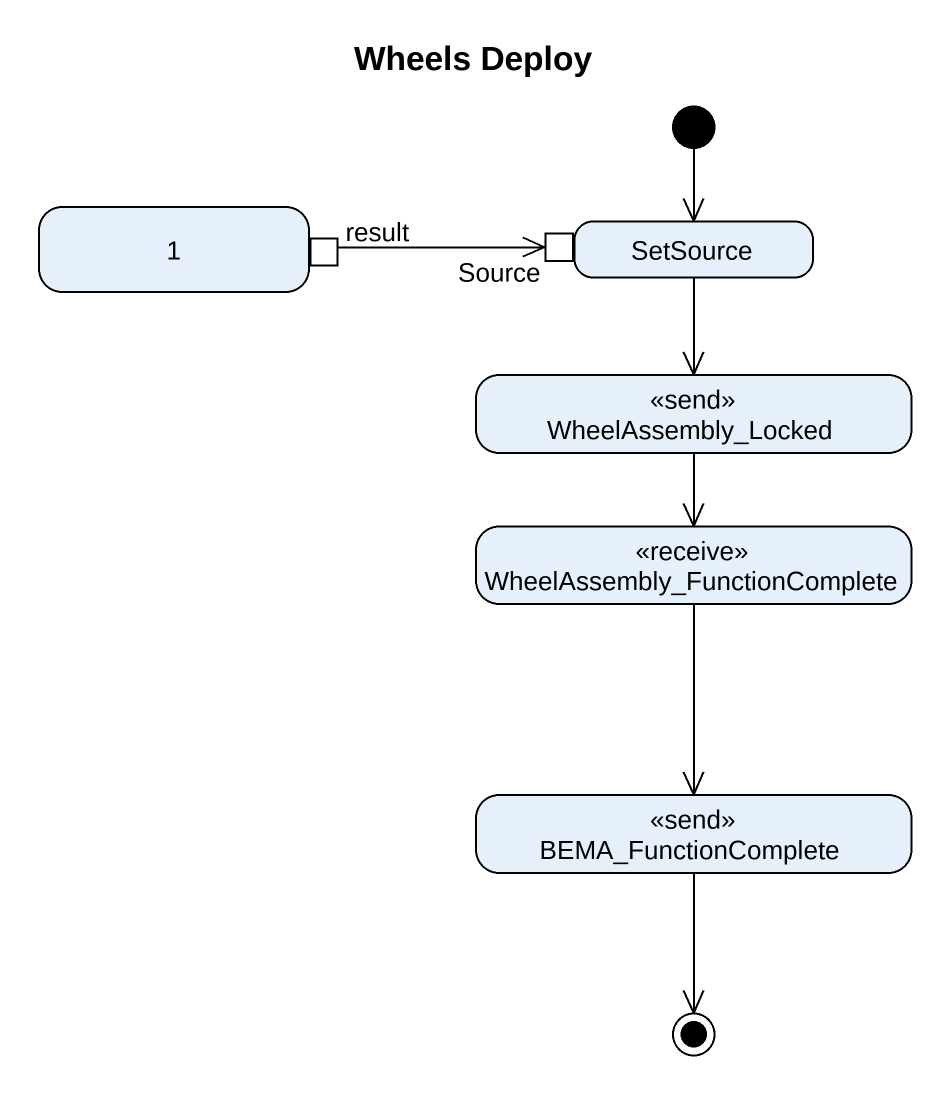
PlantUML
@startuml
title Wheels Deploy
hide empty description
state "1" as s1 {
  state result <<outputPin>>
}
state SetSource {
  state Source <<inputPin>>
}
state WheelAssembly_Locked <<send>>
state "WheelAssembly_FunctionComplete" as WheelAssembly <<receive>>
state BEMA_FunctionComplete <<send>>
[*] --> SetSource
result -right-> Source
SetSource --> WheelAssembly_Locked
WheelAssembly_Locked --> WheelAssembly
WheelAssembly --> BEMA_FunctionComplete
BEMA_FunctionComplete --> [*]
@enduml
